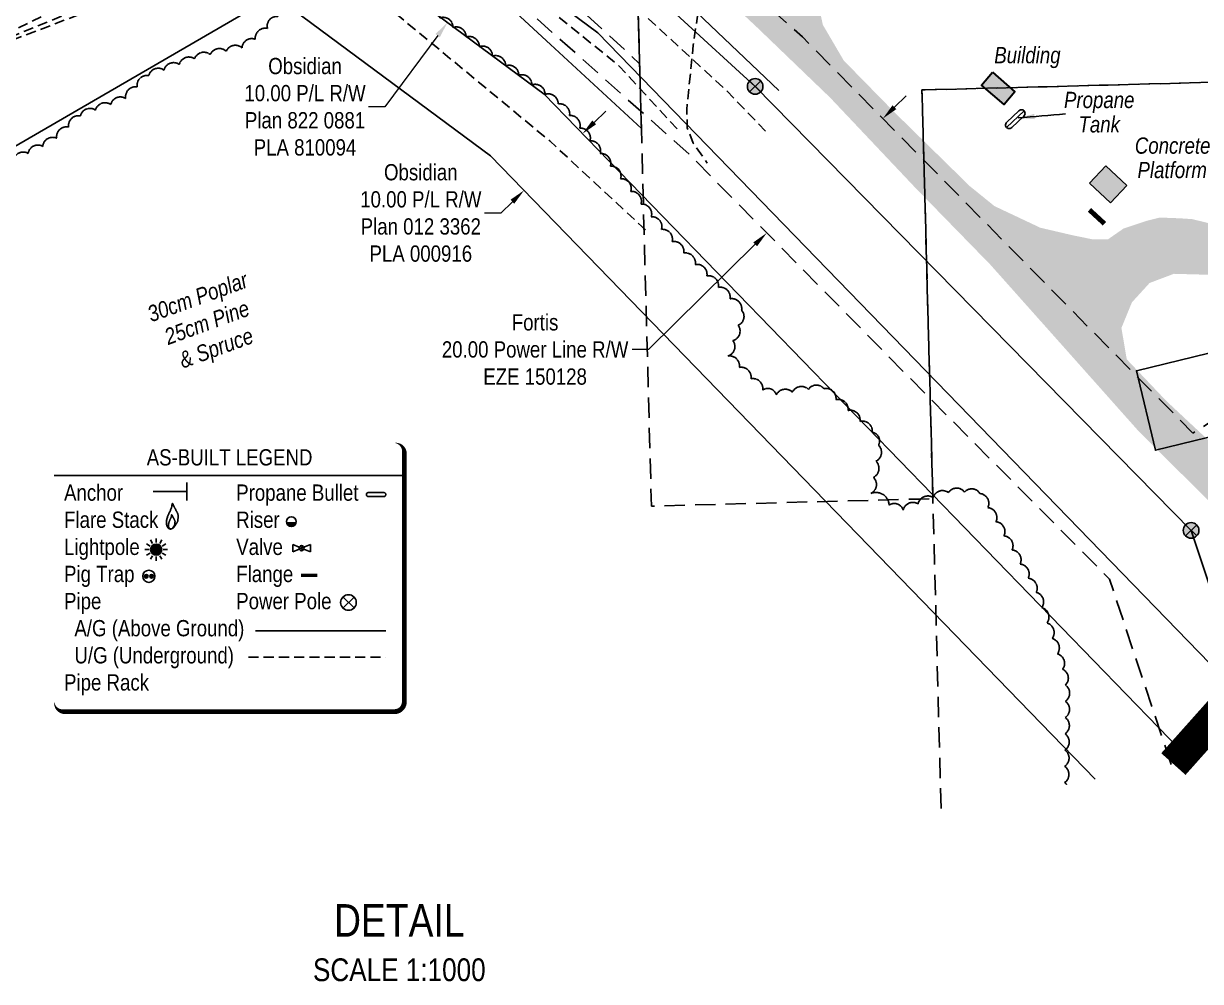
# Model space of a CAD drawing. Extents: x 626623 to 631574, y 5837036 to 5839705.
# Drawn here: x 630196 to 630919, y 5837253 to 5837842 of the extents above; entities that cross this region are included whole.
import ezdxf

# ---------------------------------------------------------------- set-up
doc = ezdxf.new("R2010")
doc.units = 0
doc.header["$LTSCALE"] = 5
doc.header["$PDSIZE"] = 0.5
for name, pattern in [('0', [1, 1, 0]), ('foc-ACCESSROAD', [3.75, 2.5, -1.25]), ('foc-FLOWLINE', [3.75, 2.5, -1.25]), ('POWERLINE5', [7.8, 2.4, -0.6, 0.6, -0.6, 0.6, -0.6, 2.4]), ('UG_PIPE', [1.875, 1.25, -0.625])]:
    doc.linetypes.add(name, pattern=pattern)
doc.layers.get('Defpoints').update_dxf_attribs({"color": 9})
for name, color, linetype in [('AS-CABLE', 224, 'foc-CABLE'), ('AS-PIPE-UG', 44, 'UG_PIPE'), ('AS-POWER', 104, 'foc-POWER'), ('AS-POWER-EXISTING', 72, 'POWERLINE5'), ('AS-ROADS', 254, 'Continuous'), ('AS-SYMBOL', 7, 'Continuous'), ('C-AR', 13, 'foc-ACCESSROAD'), ('C-RW', 13, 'Continuous'), ('C-WS', 13, 'foc-ACCESSROAD'), ('CG-NOTES', 7, 'Continuous'), ('DETAIL-T', 7, 'Continuous'), ('F-EZE', 190, 'foc-FLOWLINE'), ('T-BUSH', 110, '0'), ('T-BUSH-T', 110, 'Continuous')]:
    doc.layers.add(name, color=color, linetype=linetype)
for name, color, linetype, lineweight in [('AS-GENERAL', 48, 'Continuous', 18), ('C-RW-T', 13, 'Continuous', 9), ('F-EZE-T', 190, 'Continuous', 9)]:
    doc.layers.add(name, color=color, linetype=linetype, lineweight=lineweight)
for name, color, linetype, true_color in [('AS-PIPE-AG', 7, 'Continuous', 0x7d00fa), ('AS-STRUCTURE-H', 7, 'Continuous', 0xa8a8a8), ('AS-STRUCTURE-T', 7, 'Continuous', 0x454545)]:
    doc.layers.add(name, color=color, linetype=linetype, true_color=true_color)
doc.layers.add('AS-STRUCTURE', color=7, linetype='Continuous', lineweight=30, true_color=0x595959)
doc.styles.add('80CG', font='ARIALN.TTF', dxfattribs={"height": 10})
doc.styles.add('80L', font='ARIALN.TTF', dxfattribs={"height": 10})
doc.styles.add('80LS', font='ARIALNI.TTF', dxfattribs={"height": 10})
doc.styles.add('foc-LtypeFont', font='ARIALN.TTF', dxfattribs={"height": 7.35})
doc.linetypes.add('foc-CABLE', pattern='A,2,-1,["C",foc-LtypeFont,S=0.2,R=0,X=-0.625,Y=-0.75],-1.24,8', length=12.24)
doc.linetypes.add('foc-POWER', pattern='A,6,-1,["P",foc-LtypeFont,S=0.2,R=0,X=-0.625,Y=-0.75],-1.24,4', length=12.24)
doc.dimstyles.new('Compass 5 000', dxfattribs={"dimscale": 5, "dimtxt": 9, "dimasz": 2, "dimexe": 0.2, "dimexo": 0.0625, "dimgap": 0.5, "dimtad": 0, "dimtih": 1, "dimtoh": 1, "dimzin": 0, "dimdsep": 46, "dimtxsty": '80CG', "dimcen": 0.1, "dimse1": 1, "dimse2": 1, "dimclrd": 256, "dimclrt": 256, "dimaunit": 1, "dimadec": 4, "dimazin": 0, "dimtfac": 0.06, "dimtofl": 0, "dimtmove": 0, "dimatfit": 1, "dimfxl": 0.2, "dimtolj": 1, "dimtzin": 0, "dimlwd": -1, "dimarcsym": 0})

# ---------------------------------------------------------------- blocks, each defined once
blk = doc.blocks.new('POWERPOLE')
h = blk.add_hatch(color=255)
edge = h.paths.add_edge_path()
edge.add_arc((0, 0), 0.96, 0, 360)
at = {"linetype": 'Continuous'}
for p, q in [((0.68, -0.68), (-0.68, 0.68)), ((-0.68, -0.68), (0.68, 0.68))]:
    blk.add_line(p, q, dxfattribs=at)
blk.add_circle((0, 0), 0.96, dxfattribs=at)
blk = doc.blocks.new('*U643')
at = {"color": 48}
for p, q in [((-2.85, -1.85), (-0.85, 0.03)), ((-2.03, -2.73), (-0.03, -0.85))]:
    blk.add_line(p, q, dxfattribs=at)
for centre, start, end in [((-0.44, -0.41), 313.2173, 493.2173), ((-2.44, -2.29), 133.2173, 313.2173)]:
    blk.add_arc(centre, 0.6, start, end, dxfattribs=at)
at = {"layer": 'Defpoints'}
blk.add_line((-2.87, -2.7), (0, 0), dxfattribs=at)
blk = doc.blocks.new('*D679')
at = {"layer": 'C-RW-T', "transparency": 16777216}
for p, q in [((630491.64, 5837890.53), (630497.6, 5837898.57)), ((630449.97, 5837834.31), (630417.54, 5837790.57)), ((630417.54, 5837790.57), (630407.54, 5837790.57))]:
    blk.add_line(p, q, dxfattribs=at)
for points in [[(630490.3, 5837891.53), (630492.98, 5837889.54), (630485.69, 5837882.5)], [(630448.63, 5837835.3), (630451.3, 5837833.32), (630455.92, 5837842.35)]]:
    blk.add_solid(points, dxfattribs=at)
at = {"layer": 'Defpoints', "color": 0, "transparency": 16777216}
for p in [(630470.1, 5837894.05), (630440.34, 5837853.9), (630455.92, 5837842.35)]:
    blk.add_point(p, dxfattribs=at)
at = {"layer": 'C-RW-T', "transparency": 16777216, "insert": (630368.46, 5837790.57), "char_height": 10, "attachment_point": 5, "style": '80CG'}
blk.add_mtext('\\A1;Obsidian\\P10.00 P/L R/W\\PPlan 822 0881\\PPLA 810094', dxfattribs=at)
blk = doc.blocks.new('*D680')
at = {"layer": 'C-RW-T', "transparency": 16777216}
for p, q in [((630546.1, 5837780.97), (630553.28, 5837787.93)), ((630495.86, 5837732.25), (630488.68, 5837725.29)), ((630488.68, 5837725.29), (630478.68, 5837725.29))]:
    blk.add_line(p, q, dxfattribs=at)
for points in [[(630544.94, 5837782.16), (630547.26, 5837779.77), (630538.92, 5837774.01)], [(630494.7, 5837733.44), (630497.02, 5837731.05), (630503.04, 5837739.21)]]:
    blk.add_solid(points, dxfattribs=at)
at = {"layer": 'Defpoints', "color": 0, "transparency": 16777216}
for p in [(630534.62, 5837778.44), (630498.74, 5837743.64), (630503.04, 5837739.21)]:
    blk.add_point(p, dxfattribs=at)
at = {"layer": 'C-RW-T', "transparency": 16777216, "insert": (630439.6, 5837725.29), "char_height": 10, "attachment_point": 5, "style": '80CG'}
blk.add_mtext('\\A1;Obsidian\\P10.00 P/L R/W\\PPlan 012 3362\\PPLA 000916', dxfattribs=at)
blk = doc.blocks.new('*D687')
at = {"layer": 'Defpoints', "color": 0, "transparency": 16777216}
for p in [(630704.83, 5837802.25), (630723.48, 5837783.33), (630633.52, 5837731.98)]:
    blk.add_point(p, dxfattribs=at)
at = {"layer": 'F-EZE-T', "transparency": 16777216}
for p, q in [((630730.6, 5837790.35), (630737.72, 5837797.36)), ((630645.05, 5837706.04), (630579.4, 5837641.36)), ((630579.4, 5837641.36), (630569.4, 5837641.36))]:
    blk.add_line(p, q, dxfattribs=at)
for points in [[(630729.43, 5837791.53), (630731.77, 5837789.16), (630723.48, 5837783.33)], [(630643.88, 5837707.23), (630646.21, 5837704.85), (630652.17, 5837713.06)]]:
    blk.add_solid(points, dxfattribs=at)
at = {"layer": 'F-EZE-T', "transparency": 16777216, "insert": (630509.81, 5837641.36), "char_height": 10, "attachment_point": 5, "style": '80CG'}
blk.add_mtext('\\A1;Fortis\\P20.00 Power Line R/W\\PEZE 150128', dxfattribs=at)
blk = doc.blocks.new('as-built legend')
blk.add_hatch(color=13).paths.add_polyline_path([(38.34, 16.13), (32.53, 16.13, 0.774597)])
h = blk.add_hatch(color=13)
h.dxf.hatch_style = 1
edge = h.paths.add_edge_path()
edge.add_arc((-47.68, -0.3), 3.41, 0, 360)
at = {"layer": 'AS-SYMBOL'}
h = blk.add_hatch(color=13, dxfattribs=at)
h.dxf.hatch_style = 1
h.paths.add_polyline_path([(-52.68, -16.7, 1), (-54.93, -16.7, 1)])
h = blk.add_hatch(color=13, dxfattribs=at)
h.dxf.hatch_style = 1
h.paths.add_polyline_path([(-51.67, -16.7, 1), (-49.42, -16.7, 1)])
at = {"color": 1}
blk.add_line((-110.33, 45.29), (104.8, 45.29), dxfattribs=at)
at = {"color": 13}
for p, q in [((92.28, 34.74), (82.68, 34.74)), ((92.28, 32.34), (82.68, 32.34)), ((32.53, 16.13), (38.34, 16.13)), ((-51.42, 1.85), (-53.65, 3.14)), ((-49.84, 3.43), (-51.13, 5.67)), ((-47.68, 4), (-47.68, 6.59)), ((-45.53, 3.43), (-44.24, 5.67)), ((-43.95, 1.85), (-41.71, 3.14)), ((36.2, 2.77), (36.2, -1.63)), ((40.25, 1.15), (36.2, 2.77)), ((43.14, 1.15), (47.2, 2.77)), ((47.2, 2.77), (47.2, -1.63)), ((-51.99, -0.3), (-54.58, -0.3)), ((-51.42, -2.46), (-53.65, -3.75)), ((-49.84, -4.04), (-51.13, -6.28)), ((-47.68, -4.61), (-47.68, -7.2)), ((-45.53, -4.04), (-44.24, -6.28)), ((-43.95, -2.46), (-41.71, -3.75)), ((-43.37, -0.3), (-40.79, -0.3)), ((36.2, -1.63), (40.25, 0)), ((47.2, -1.63), (43.14, 0))]:
    blk.add_line(p, q, dxfattribs=at)
at = {"color": 1, "flags": 128}
blk.add_lwpolyline([(-104.33, -99.93, 3, 3, 0), (98.8, -99.93, 3, 3, 0.414214), (104.8, -93.93, 3, 3, 0), (104.8, 59.29, 3, 0, 0.414214), (98.8, 65.29, 0, 0, 0), (-104.33, 65.29, 0, 0, 0.414214), (-110.33, 59.29, 0, 0, 0), (-110.33, -93.93, 0, 3, 0.414214)], format="xyseb", close=True, dxfattribs=at)
at = {"color": 13, "flags": 128}
for points in [[(-37.58, 12.69), (-37.79, 12.59), (-38, 12.5), (-38.23, 12.43), (-38.46, 12.38), (-38.69, 12.35), (-38.92, 12.34), (-39.14, 12.35), (-39.36, 12.38), (-39.56, 12.44), (-39.75, 12.51), (-39.94, 12.61), (-40.11, 12.74), (-40.27, 12.88), (-40.42, 13.06), (-40.57, 13.25), (-40.71, 13.48), (-40.85, 13.72), (-40.97, 14), (-41.09, 14.29), (-41.19, 14.62), (-41.28, 14.97), (-41.34, 15.35), (-41.38, 15.76), (-41.39, 16.19), (-41.37, 16.65), (-41.33, 17.13), (-41.26, 17.62), (-41.16, 18.11), (-41.05, 18.61), (-40.93, 19.1), (-40.79, 19.57), (-40.64, 20.02), (-40.49, 20.45), (-40.33, 20.85), (-40.16, 21.23), (-39.99, 21.59), (-39.82, 21.95), (-39.65, 22.3), (-39.47, 22.66), (-39.3, 23.01), (-39.12, 23.38), (-38.95, 23.76), (-38.79, 24.14), (-38.63, 24.53), (-38.48, 24.92), (-38.35, 25.3), (-38.24, 25.69), (-38.15, 26.07), (-38.07, 26.44), (-38.02, 26.79), (-37.98, 27.12), (-37.94, 27.41), (-37.9, 27.65), (-37.87, 27.84), (-37.82, 27.97), (-37.75, 28.02), (-37.67, 27.99), (-37.57, 27.89), (-37.46, 27.73), (-37.34, 27.52), (-37.21, 27.28), (-37.08, 27.01), (-36.95, 26.74), (-36.82, 26.46), (-36.7, 26.2), (-36.58, 25.94), (-36.46, 25.69), (-36.34, 25.45), (-36.22, 25.21), (-36.1, 24.96), (-35.98, 24.71), (-35.84, 24.45), (-35.7, 24.18), (-35.55, 23.9), (-35.4, 23.62), (-35.24, 23.33), (-35.09, 23.05), (-34.94, 22.77), (-34.8, 22.5), (-34.67, 22.24), (-34.55, 21.99), (-34.45, 21.75), (-34.36, 21.53), (-34.28, 21.31), (-34.22, 21.11), (-34.17, 20.9), (-34.13, 20.7), (-34.11, 20.51), (-34.11, 20.31), (-34.12, 20.11), (-34.13, 19.91), (-34.16, 19.71), (-34.19, 19.5), (-34.22, 19.29), (-34.25, 19.08), (-34.27, 18.86), (-34.29, 18.63), (-34.31, 18.4), (-34.33, 18.16), (-34.35, 17.92), (-34.38, 17.68), (-34.42, 17.44), (-34.47, 17.2), (-34.54, 16.96), (-34.62, 16.73), (-34.73, 16.5), (-34.84, 16.27), (-34.97, 16.05), (-35.1, 15.84), (-35.24, 15.63), (-35.37, 15.43), (-35.5, 15.24), (-35.63, 15.05), (-35.75, 14.88), (-35.86, 14.71), (-35.97, 14.54), (-36.08, 14.37), (-36.19, 14.21), (-36.3, 14.05), (-36.41, 13.89), (-36.53, 13.72), (-36.65, 13.56), (-36.78, 13.4), (-36.92, 13.24), (-37.07, 13.08), (-37.22, 12.94), (-37.4, 12.81)], [(-38.04, 12.55), (-38.16, 12.49), (-38.28, 12.44), (-38.4, 12.4), (-38.53, 12.37), (-38.66, 12.36), (-38.79, 12.35), (-38.92, 12.36), (-39.04, 12.37), (-39.15, 12.4), (-39.26, 12.45), (-39.36, 12.5), (-39.45, 12.57), (-39.54, 12.65), (-39.63, 12.75), (-39.71, 12.86), (-39.79, 12.99), (-39.87, 13.12), (-39.94, 13.28), (-40, 13.44), (-40.06, 13.63), (-40.11, 13.82), (-40.14, 14.04), (-40.17, 14.26), (-40.17, 14.5), (-40.16, 14.76), (-40.14, 15.03), (-40.1, 15.3), (-40.05, 15.58), (-39.98, 15.86), (-39.91, 16.14), (-39.84, 16.4), (-39.75, 16.65), (-39.67, 16.89), (-39.58, 17.11), (-39.49, 17.33), (-39.39, 17.53), (-39.29, 17.73), (-39.2, 17.93), (-39.1, 18.13), (-39, 18.33), (-38.9, 18.53), (-38.81, 18.74), (-38.71, 18.96), (-38.63, 19.18), (-38.55, 19.39), (-38.47, 19.61), (-38.41, 19.83), (-38.36, 20.04), (-38.32, 20.24), (-38.29, 20.44), (-38.26, 20.63), (-38.24, 20.79), (-38.22, 20.92), (-38.2, 21.03), (-38.17, 21.1), (-38.14, 21.13), (-38.09, 21.11), (-38.04, 21.06), (-37.97, 20.97), (-37.91, 20.85), (-37.83, 20.72), (-37.76, 20.57), (-37.69, 20.41), (-37.61, 20.26), (-37.54, 20.11), (-37.48, 19.97), (-37.41, 19.83), (-37.35, 19.69), (-37.28, 19.55), (-37.21, 19.42), (-37.14, 19.28), (-37.07, 19.13), (-36.99, 18.98), (-36.9, 18.82), (-36.82, 18.66), (-36.73, 18.51), (-36.64, 18.35), (-36.56, 18.19), (-36.48, 18.04), (-36.41, 17.89), (-36.34, 17.75), (-36.29, 17.62), (-36.23, 17.5), (-36.19, 17.38), (-36.16, 17.26), (-36.13, 17.15), (-36.11, 17.03), (-36.1, 16.92), (-36.1, 16.81), (-36.1, 16.7), (-36.11, 16.59), (-36.12, 16.48), (-36.14, 16.36), (-36.16, 16.24), (-36.17, 16.12), (-36.19, 16), (-36.2, 15.87), (-36.21, 15.74), (-36.22, 15.61), (-36.23, 15.48), (-36.25, 15.34), (-36.27, 15.21), (-36.3, 15.07), (-36.33, 14.94), (-36.38, 14.81), (-36.44, 14.68), (-36.51, 14.55), (-36.58, 14.43), (-36.65, 14.31), (-36.73, 14.19), (-36.8, 14.08), (-36.88, 13.97), (-36.95, 13.87), (-37.01, 13.77), (-37.08, 13.67), (-37.14, 13.58), (-37.2, 13.49), (-37.26, 13.4), (-37.32, 13.31), (-37.39, 13.22), (-37.45, 13.12), (-37.52, 13.03), (-37.59, 12.94), (-37.67, 12.85), (-37.75, 12.77), (-37.84, 12.69), (-37.94, 12.61)]]:
    blk.add_lwpolyline(points, close=True, dxfattribs=at)
at = {"color": 13, "const_width": 2, "flags": 128}
blk.add_lwpolyline([(41.29, -16.19), (46.29, -16.19), (51.29, -16.19)], dxfattribs=at)
at = {"color": 13}
for centre, radius in [((35.43, 16.88), 3), ((-47.68, -0.3), 3.41), ((41.7, 0.57), 1.56), ((41.7, 0.57), 0.55)]:
    blk.add_circle(centre, radius, dxfattribs=at)
for centre, start, end in [((82.68, 33.54), 90, 270), ((92.28, 33.54), 270, 90)]:
    blk.add_arc(centre, 1.2, start, end, dxfattribs=at)
at = {"layer": 'AS-PIPE-AG', "flags": 128}
blk.add_lwpolyline([(13.42, -50.16), (93.42, -50.16)], dxfattribs=at)
at = {"layer": 'AS-PIPE-UG', "flags": 128}
blk.add_lwpolyline([(8.96, -66.48), (93.34, -66.48)], dxfattribs=at)
at = {"layer": 'AS-POWER-EXISTING', "linetype": 'Continuous'}
for p, q in [((73.96, -36.16), (67.1, -29.45)), ((67.1, -36.24), (73.96, -29.53))]:
    blk.add_line(p, q, dxfattribs=at)
blk.add_circle((70.49, -32.85), 4.8, dxfattribs=at)
at = {"layer": 'AS-SYMBOL', "color": 72}
blk.add_line((-28.86, 29.87), (-28.86, 40.87), dxfattribs=at)
at = {"layer": 'AS-SYMBOL', "color": 72, "flags": 128}
blk.add_lwpolyline([(-49.49, 35.37), (-28.86, 35.37)], dxfattribs=at)
at = {"layer": 'AS-SYMBOL', "color": 13}
for centre, radius in [((-52.17, -16.72), 3.75), ((-53.8, -16.7), 1.12), ((-50.54, -16.7), 1.12)]:
    blk.add_circle(centre, radius, dxfattribs=at)
at = {"insert": (-60.3, 61.42), "char_height": 10, "attachment_point": 1, "style": '80L'}
blk.add_mtext_dynamic_manual_height_columns('\\pi6.80782;AS-BUILT LEGEND', width=114.8298, gutter_width=45, heights=[0], dxfattribs=at)
at = {"layer": 'CG-NOTES', "char_height": 10, "attachment_point": 1, "style": '80L'}
for s, insert, width in [('Anchor\\PFlare Stack\\PLightpole\\PPig Trap\\PPipe\\P  A/G (Above Ground)\\P  U/G (Underground)\\PPipe Rack', (-104.29, 39.73), 110.2091), ('Propane Bullet\\PRiser\\PValve\\PFlange\\PPower Pole', (1.51, 39.73), 85.1819)]:
    blk.add_mtext(s, dxfattribs=dict(at, insert=insert, width=width))

msp = doc.modelspace()

# ---------------------------------------------------------------- hatches: boundary and pattern name
at = {"layer": 'AS-GENERAL'}
h = msp.add_hatch(color=256, dxfattribs=at)
h.dxf.hatch_style = 1
h.paths.add_polyline_path([(630850.502, 5837743.59), (630860.541, 5837754.215), (630873.333, 5837742.183), (630863.294, 5837731.558)])
at = {"layer": 'AS-ROADS'}
h = msp.add_hatch(color=256, dxfattribs=at)
h.dxf.hatch_style = 1
h.paths.add_polyline_path([(631108.128, 5837632.914), (631098.103, 5837608.411), (631076.353, 5837584.32), (631054.613, 5837561.855), (631034.836, 5837547.986), (631011.521, 5837543.061), (630986.615, 5837546.541), (630955.985, 5837559.647), (630924.958, 5837584.221), (630897.717, 5837609.681), (630873.331, 5837635.35), (630870.059, 5837654.65), (630876.497, 5837670.365), (630887.367, 5837682.282), (630902.259, 5837687.909), (630953.253, 5837686.539), (631009.209, 5837682.198), (631050.752, 5837679.233), (631076.109, 5837675.728), (631098.23, 5837666.023), (631106.862, 5837649.309)], flags=16)
h.paths.add_polyline_path([(630652.344, 5837919.951), (630646.356, 5837915.431), (630638.67, 5837911.43), (630630.317, 5837907.636), (630621.374, 5837905.713), (630613.832, 5837906.79), (630602.892, 5837912.443), (630492.785, 5838014.168), (630479.547, 5838030.321), (630475.397, 5838040.58), (630474.309, 5838051.678), (630474.834, 5838058.329), (630479.816, 5838073.896), (630498.632, 5838098.293), (630542.632, 5838147.954), (630578.682, 5838189.107), (630594.313, 5838203.621), (630610.055, 5838213.702), (630634.887, 5838221.347), (630647.34, 5838221.114), (630659.323, 5838215.792), (630669.143, 5838206.723), (630675.263, 5838195.526), (630676.811, 5838182.436), (630672.887, 5838135.778), (630670.459, 5838095.356), (630666.066, 5838029.464), (630661.259, 5837959.55), (630658.771, 5837938.413), (630656.732, 5837928.301)], flags=16)
h.paths.add_polyline_path([(631185.451, 5838822.08), (631143.309, 5838822.08), (631156.204, 5838353.681), (631158.235, 5838264.981), (631161.137, 5838154.85), (631162.468, 5838066.232), (631163.132, 5837975.604), (631165.295, 5837903.586), (631164.135, 5837830.259), (631164.298, 5837773.055), (631159.96, 5837740.079), (631150.985, 5837712.34), (631136.192, 5837698.055), (631114.087, 5837692.075), (631099.668, 5837704.68), (631089.475, 5837725.019), (631078.505, 5837763.554), (631074.468, 5837795.171), (631072.514, 5837817.948), (631070.849, 5837849.901), (631078.66, 5837872.657), (631091.624, 5837906.107), (631102.095, 5837933.846), (631111.901, 5837955.605), (631114.939, 5837973.028), (631109.238, 5837979.314), (631100.596, 5837979.262), (631085.97, 5837973.116), (631078.866, 5837976.717), (631072.507, 5837984.079), (631063.532, 5837984.245), (631052.788, 5837980.029), (631039.456, 5837983.268), (631010.846, 5837995.156), (630990.953, 5838000.28), (630981.928, 5837997.411), (630977.537, 5837989.372), (630991.488, 5837979.902), (631019.795, 5837967.207), (631053.314, 5837945.831), (631058.882, 5837935.339), (631060.242, 5837923.687), (631060.633, 5837910.456), (631059.265, 5837899.479), (631055.958, 5837888.313), (631046.329, 5837848.515), (631045.961, 5837797.545), (631049.888, 5837771.124), (631064.011, 5837716.128), (631053.278, 5837699.124), (631008.255, 5837704.095), (630957.139, 5837708.915), (630932.606, 5837716.914), (630913.51, 5837721.521), (630906.266, 5837722.014), (630893.59, 5837722.508), (630885.194, 5837720.369), (630871.366, 5837715.762), (630861.653, 5837709.017), (630852.763, 5837709.017), (630840.299, 5837711.553), (630820.217, 5837716.245), (630792.049, 5837729.538), (630776.899, 5837741.805), (630730.923, 5837786.885), (630699.452, 5837819.034), (630686.576, 5837841.023), (630681.355, 5837866.154), (630684.126, 5837892.54), (630686.874, 5837920.59), (630691.963, 5837983.693), (630702.702, 5838053.8), (630708.887, 5838106.794), (630710.897, 5838136.951), (630710.361, 5838173.639), (630705.535, 5838202.666), (630696.207, 5838225.253), (630675.076, 5838244.507), (630659.84, 5838250.264), (630643.277, 5838254.496), (630620.487, 5838252.222), (630594.899, 5838246.848), (630570.778, 5838233.329), (630547.635, 5838212.48), (630519.417, 5838181.002), (630485.167, 5838138.453), (630457.108, 5838110.409), (630437.55, 5838095.913), (630412.451, 5838095.261), (630390.049, 5838111.701), (630289.625, 5838200.031), (630224.518, 5838247.627), (630167.909, 5838275.952), (630105.059, 5838297.166), (630046.371, 5838306.318), (630002.668, 5838310.893), (629638.944, 5838309.5), (629637.979, 5838284.352), (629645.83, 5838288.032), (629696.902, 5838290.598), (629961.976, 5838289.955), (629990.481, 5838287.932), (630032.056, 5838284.205), (630071.248, 5838279.096), (630108.018, 5838270.9), (630132.407, 5838263.13), (630165.875, 5838250.025), (630196.462, 5838236.377), (630222.688, 5838222.101), (630257.645, 5838199.724), (630322.616, 5838146.548), (630401.368, 5838073.646), (630457.02, 5838021.521), (630495.573, 5837980.838), (630554.526, 5837926.149), (630603.872, 5837879.099), (630646.602, 5837838.999), (630691.113, 5837796.182), (630743.437, 5837740.796), (630789.483, 5837693.569), (630827.027, 5837651.421), (630880.368, 5837591.447), (630921.308, 5837550.677), (630944.757, 5837526.682), (630955.454, 5837499.361), (630953.247, 5837470.851), (630943.154, 5837449.536), (630948.806, 5837422.646), (630970.357, 5837442.356), (630988.022, 5837452.538), (631014.511, 5837462.874), (631037.799, 5837468.89), (631065.245, 5837475.956), (631113.317, 5837485.767), (631152.248, 5837493.041), (631170.59, 5837493.227), (631193.441, 5837490.013), (631217.32, 5837476.287), (631240.002, 5837459.033), (631246.301, 5837452.561), (631315.27, 5837465.781), (631282.82, 5837513.006), (631242.647, 5837614.783), (631218.297, 5837701.446), (631205.897, 5837796.77), (631205.64, 5837922.285), (631204.259, 5838109.203), (631200.758, 5838199.027), (631198.923, 5838266.487), (631200.267, 5838315.281), (631205.274, 5838343.301), (631212.069, 5838357.441), (631226.636, 5838372.821), (631244.715, 5838384.514), (631264.742, 5838392.353), (631281.168, 5838396.663), (631305.964, 5838393.854), (631335.003, 5838388.684), (631372.052, 5838378.01), (631505.617, 5838329.96), (631506.904, 5838357.697), (631460.741, 5838373.023), (631386.129, 5838398.266), (631352.796, 5838409.093), (631311.63, 5838418.087), (631269.872, 5838422.947), (631228.639, 5838432.578), (631212.265, 5838445.118), (631198.765, 5838470.601), (631194.488, 5838514.114)])
at = {"layer": 'AS-STRUCTURE-H'}
h = msp.add_hatch(color=256, dxfattribs=at)
h.dxf.hatch_style = 1
h.paths.add_polyline_path([(630790.793, 5837811.775), (630804.563, 5837799.838), (630797.96, 5837792.045), (630783.983, 5837803.92)])

# ---------------------------------------------------------------- linework, layer by layer
at = {"layer": 'AS-CABLE', "flags": 128}
msp.add_lwpolyline([(630252.105, 5838175.024), (630303.115, 5838134.654), (630369.625, 5838073.579), (630490.735, 5837959.524), (630584.075, 5837872.819), (630659.66, 5837800.679)], dxfattribs=at)
at = {"layer": 'AS-GENERAL'}
msp.add_lwpolyline([(630850.502, 5837743.59), (630860.541, 5837754.215), (630873.333, 5837742.183), (630863.294, 5837731.558)], close=True, dxfattribs=at)
at = {"layer": 'AS-GENERAL', "const_width": 3, "flags": 128}
msp.add_lwpolyline([(630850.412, 5837727.218), (630859.64, 5837718.699)], dxfattribs=at)
at = {"layer": 'AS-PIPE-UG', "flags": 128}
for points in [[(629686.095, 5837475.824), (629720.495, 5837521.494), (629841.12, 5837628.649), (629929.715, 5837684.349), (630065.16, 5837765.279), (630165.925, 5837826.409), (630283.535, 5837883.009), (630379.485, 5837934.034), (630423.24, 5837964.834), (630469.5, 5837997.409), (630506.535, 5838018.179), (630557.77, 5838043.524), (630598.005, 5838060.539), (630644.29, 5838071.839), (630673.94, 5838083.484), (630701.73, 5838082.894), (630734.94, 5838083.479), (630757.185, 5838081.929), (630794.925, 5838087.344), (630810.225, 5838092.584), (630818.505, 5838105.859), (630822.22, 5838120.264), (630821.21, 5838132.569), (630823.065, 5838145.704), (630826.155, 5838154.724), (630827.81, 5838186.974), (630824.15, 5838228.444), (630816.81, 5838243.104), (630813.31, 5838247.194), (630811.385, 5838246.869), (630780.395, 5838243.534), (630732.855, 5838244.329), (630689.165, 5838247.499), (630665.995, 5838249.149), (630651.23, 5838214.999), (630648.46, 5838194.444)], [(629689.465, 5837473.944), (629726.2, 5837519.689), (629843.8, 5837622.789), (629934.2, 5837674.029), (630074.135, 5837755.854), (630168.335, 5837823.764), (630290.315, 5837870.554), (630383.38, 5837913.384), (630442.84, 5837949.169), (630486.76, 5837980.684), (630520.97, 5838003.979), (630564.56, 5838030.004), (630604.625, 5838050.864), (630642.145, 5838064.344), (630672.615, 5838075.589), (630701.81, 5838079.924), (630734.635, 5838081.344), (630757.155, 5838079.419), (630794.91, 5838083.809), (630810.94, 5838089.894), (630813.31, 5838091.604), (630815.28, 5838094.059), (630820.43, 5838104.494), (630824.665, 5838119.779), (630822.57, 5838136.244), (630818.86, 5838143.099), (630810.335, 5838150.374), (630792.77, 5838154.574), (630778.14, 5838153.039), (630749.12, 5838150.719), (630717.04, 5838147.164), (630661.375, 5838146.189)], [(629688.32, 5837474.859), (629724.315, 5837520.659), (629843.39, 5837625.299), (629933.095, 5837678.479), (630068.325, 5837759.214), (630167.6, 5837825.284), (630288.67, 5837874.864), (630381.295, 5837921.679), (630431.46, 5837956.019), (630481.73, 5837985.734), (630514.075, 5838010.159), (630561.92, 5838037.099), (630603.155, 5838054.634), (630642.265, 5838065.809), (630672.6, 5838077.159), (630701.84, 5838081.494), (630734.75, 5838082.324), (630757.29, 5838080.589), (630794.95, 5838085.334), (630810.875, 5838091.579), (630819.49, 5838105.524), (630823.5, 5838120.384), (630820.595, 5838135.764), (630817.07, 5838141.919), (630808.95, 5838149.544), (630792.155, 5838153.394), (630777.47, 5838151.924), (630748.145, 5838148.989), (630716.055, 5838145.354), (630661.135, 5838144.479), (630624.48, 5838143.229)], [(630651.47, 5837775.634), (630625.505, 5837802.379), (630585.325, 5837839.304), (630527.78, 5837893.474), (630473.73, 5837938.319), (630405.8, 5837990.569), (630332.51, 5838047.209), (630273.955, 5838091.904), (630224.045, 5838128.924)], [(630577.73, 5837714.854), (630518.77, 5837769.649), (630457.525, 5837820.334), (630387.335, 5837878.464), (630282.11, 5837959.504), (630189.985, 5838036.509), (630135.64, 5838081.444)], [(630597.06, 5837776.934), (630561.57, 5837815.619), (630511.755, 5837855.974), (630459.98, 5837893.494), (630359.04, 5837967.539), (630280.195, 5838024.179), (630197.92, 5838083.479)], [(630624.695, 5838044.224), (630621.625, 5837985.009), (630617.815, 5837940.514), (630615.43, 5837904.494), (630611.325, 5837858.569), (630606.99, 5837828.439), (630602.995, 5837788.874), (630603.31, 5837777.639), (630607.025, 5837768.239), (630615.625, 5837755.929)]]:
    msp.add_lwpolyline(points, dxfattribs=at)
at = {"layer": 'AS-POWER', "flags": 128}
msp.add_lwpolyline([(629966.815, 5838252.194), (630253.905, 5838149.569), (630552.795, 5837887.714), (630645.02, 5837803.114), (630912.885, 5837530.184), (630957.317, 5837397.166)], dxfattribs=at)
at = {"layer": 'AS-ROADS', "const_width": 20, "flags": 128}
msp.add_lwpolyline([(630974.51, 5837467.929), (630901.986, 5837386.559)], dxfattribs=at)
at = {"layer": 'AS-STRUCTURE'}
msp.add_lwpolyline([(630790.793, 5837811.775), (630804.563, 5837799.838), (630797.96, 5837792.045), (630783.983, 5837803.92)], close=True, dxfattribs=at)
at = {"layer": 'C-AR', "flags": 128}
msp.add_lwpolyline([(629640.422, 5838348.027), (629683.732, 5838347.934), (630001.142, 5838347.26), (630008.666, 5838347.244), (630034.516, 5838347.189), (630084.929, 5838347.082), (630107.296, 5838347.032), (630152.872, 5838346.935), (630378.105, 5838138.341), (630414.777, 5838104.376), (630473.441, 5838050.045), (630550.162, 5837978.994), (630570.243, 5837960.399), (630571.177, 5837925.171), (630571.372, 5837917.784), (630572.896, 5837860.424), (630573.238, 5837847.465), (630574.047, 5837817.052), (630457.093, 5837924.976), (630380.203, 5837995.93), (630345.142, 5838028.286), (630308.37, 5838062.22), (630117.164, 5838238.667), (630098.218, 5838238.821), (630022.178, 5838239.437), (630004.001, 5838239.582), (629972.027, 5838239.842), (629636.375, 5838242.549)], dxfattribs=at)
at = {"layer": 'C-RW'}
for points in [[(631249.664, 5838822.08), (631274.261, 5837876.283), (631275.298, 5837832.277), (631276.039, 5837801.007), (631279.039, 5837673.992), (631086.166, 5837627.018), (630890.947, 5837579.469), (630879.304, 5837628.373), (630932.235, 5837641.282), (631227.823, 5837713.385), (631225.867, 5837795.298), (631224.071, 5837870.574), (631199.431, 5838822.08)], [(629769.406, 5838701.864), (629841.311, 5838634.225), (629895.939, 5838582.845), (629968.795, 5838514.315), (629997.422, 5838487.385), (630035.807, 5838451.31), (630074.418, 5838414.958), (630079.135, 5838410.517), (630109.625, 5838161.26), (630548.458, 5837835.968), (630971.387, 5837399.863)], [(630912.675, 5837388.608), (630515.417, 5837798.244), (630034.93, 5838154.412), (630003.374, 5838412.383), (629999.309, 5838416.277), (629962.66, 5838451.389), (629896.329, 5838513.83), (629862.409, 5838545.739), (629807.786, 5838597.12), (629731.02, 5838669.336)], [(630853.963, 5837377.354), (630482.375, 5837760.519), (629987.923, 5838127.039), (629969.878, 5838275.998), (630019.317, 5838282.045), (630034.93, 5838154.412), (630515.417, 5837798.244), (630912.675, 5837388.608)], [(629622.65, 5837437.077), (629672.921, 5837581.651), (630299.358, 5837945.371), (630621.64, 5838132.493), (630968.542, 5838207.759), (630989.738, 5838110.067), (630658.22, 5838038.139), (630396.624, 5837886.252), (629755.168, 5837513.812), (629714.918, 5837398.058)], [(630573.238, 5837847.465), (630574.548, 5837798.159), (630574.823, 5837787.819), (630575.106, 5837777.149), (630519.228, 5837828.85), (630442.612, 5837899.739)]]:
    msp.add_lwpolyline(points, dxfattribs=at)
at = {"layer": 'C-WS', "flags": 128}
msp.add_lwpolyline([(630759.255, 5837359.2), (630756.406, 5837466.766), (630754.443, 5837540.616), (630754.201, 5837549.703), (630752.568, 5837611.168), (630752.481, 5837614.483), (630748.673, 5837757.754), (630747.527, 5837800.907), (631016.561, 5837808.06), (631019.747, 5837808.14), (631086.235, 5837809.914), (631058.416, 5838822.08)], dxfattribs=at)
msp.add_lwpolyline([(630212.815, 5838378.745), (630657.137, 5838332.413), (630862.822, 5838337.879), (630910.167, 5838339.136), (630962.736, 5838340.534), (631008.225, 5838341.743), (631071.572, 5838343.426), (631086.235, 5837809.914), (631019.747, 5837808.144), (631016.561, 5837808.06), (630747.527, 5837800.907), (630748.675, 5837757.754), (630752.483, 5837614.483), (630752.57, 5837611.168), (630754.203, 5837549.703), (630745.859, 5837549.479), (630678.017, 5837547.681), (630581.27, 5837545.111), (630578.472, 5837650.431), (630576.509, 5837724.295), (630575.106, 5837777.149), (630574.823, 5837787.819), (630574.55, 5837798.159), (630573.238, 5837847.465), (630572.893, 5837860.424), (630571.372, 5837917.784), (630533.247, 5837953.071), (630357.352, 5838115.743), (630107.296, 5838347.032), (630081.919, 5838371.212), (630073.806, 5838378.767), (630081.008, 5838378.767), (630118.716, 5838378.759), (630212.815, 5838378.745)], close=True, dxfattribs=at)
at = {"layer": 'F-EZE', "flags": 128}
for points in [[(629638.206, 5838290.272), (629980.033, 5838289.185), (630002.886, 5838281.537), (630017.453, 5838276.661), (630096.837, 5838250.083), (630131.267, 5838238.554), (630161.161, 5838228.547), (630272.671, 5838191.213), (630357.352, 5838115.743), (630537.229, 5837955.424), (630571.174, 5837925.171), (630615.634, 5837885.548), (630674.051, 5837833.485), (630748.675, 5837757.754), (630881.849, 5837622.6), (630913.936, 5837590.037), (631009.302, 5837650.265), (631035.78, 5837608.337), (631062.757, 5837565.618), (630966.391, 5837504.762), (630999.842, 5837405.317)], [(630900.615, 5837386.297), (630898.848, 5837391.548), (630862.739, 5837500.248), (630752.57, 5837611.168), (630605.021, 5837760.907), (630574.823, 5837787.819), (630524.966, 5837832.254), (630445.886, 5837902.18), (630264.687, 5838064.228), (630220.883, 5838103.268), (630136.061, 5838131.495), (630031.484, 5838166.294), (630005.717, 5838174.871), (629978.991, 5838183.763), (629963.023, 5838189.079), (629634.401, 5838191.099)]]:
    msp.add_lwpolyline(points, dxfattribs=at)
at = {"layer": 'T-BUSH', "flags": 128}
msp.add_lwpolyline([(630836.392, 5837373.986, 0.0706408), (630835.15, 5837375.169, 0.5205671), (630835.241, 5837385.165, 0.5205671), (630835.333, 5837395.161, 0.5205671), (630835.425, 5837405.157, 0.5205671), (630835.517, 5837415.153, 0.5205671), (630835.608, 5837425.149, 0.5205671), (630835.7, 5837435.146, 0.5205671), (630833.941, 5837444.846, 0.5205671), (630830.738, 5837454.315, 0.5205671), (630827.535, 5837463.785, 0.5205671), (630824.332, 5837473.254, 0.5205671), (630821.129, 5837482.724, 0.5205671), (630817.73, 5837492.105, 0.5205671), (630812.774, 5837500.786, 0.5205671), (630807.818, 5837509.468, 0.5205671), (630802.862, 5837518.15, 0.5205671), (630797.906, 5837526.831, 0.5205671), (630792.95, 5837535.513, 0.5205671), (630787.995, 5837544.194, 0.5205671), (630783.039, 5837552.876, 0.5205671), (630773.714, 5837553.744, 0.5205671), (630763.723, 5837553.42, 0.5205671), (630754.321, 5837550.455, 0.5205671), (630745.138, 5837546.504, 0.5205671), (630735.955, 5837542.553, 0.5205671), (630727.352, 5837545.774, 0.5205671), (630716.124, 5837552.929, 0.5205671), (630717.682, 5837562.803, 0.5205671), (630719.24, 5837572.677, 0.5205671), (630720.798, 5837582.552, 0.5205671), (630716.956, 5837590.514, 0.5205671), (630709.532, 5837597.208, 0.5205671), (630702.108, 5837603.903, 0.5205671), (630694.684, 5837610.597, 0.5205671), (630687.26, 5837617.291, 0.5205671), (630677.764, 5837616.85, 0.5205671), (630667.909, 5837615.173, 0.5205671), (630658.054, 5837613.497, 0.5205671), (630649.64, 5837616.474, 0.5205671), (630642.457, 5837623.426, 0.5205671), (630635.273, 5837630.378, 0.5205671), (630628.198, 5837637.356, 0.5205671), (630631.377, 5837646.834, 0.5205671), (630634.557, 5837656.311, 0.5205671), (630636.689, 5837665.539, 0.5205671), (630629.577, 5837672.565, 0.5205671), (630622.466, 5837679.59, 0.5205671), (630615.354, 5837686.616, 0.5205671), (630608.243, 5837693.641, 0.5205671), (630601.132, 5837700.667, 0.5205671), (630594.02, 5837707.692, 0.5205671), (630587.481, 5837715.235, 0.5205671), (630581.202, 5837723.014, 0.5205671), (630574.924, 5837730.793, 0.5205671), (630568.646, 5837738.572, 0.5205671), (630562.368, 5837746.352, 0.5205671), (630556.09, 5837754.131, 0.5205671), (630549.812, 5837761.91, 0.5205671), (630543.534, 5837769.689, 0.5205671), (630537.256, 5837777.468, 0.5205671), (630530.978, 5837785.247, 0.5205671), (630524.014, 5837792.306, 0.5205671), (630515.932, 5837798.188, 0.5205671), (630507.849, 5837804.071, 0.5205671), (630499.767, 5837809.953, 0.5205671), (630491.685, 5837815.836, 0.5205671), (630483.602, 5837821.719, 0.5205671), (630475.52, 5837827.601, 0.5205671), (630467.437, 5837833.484, 0.5205671), (630459.355, 5837839.367, 0.5205671), (630451.273, 5837845.249, 0.5205671), (630443.19, 5837851.132, 0.5205671), (630435.108, 5837857.014, 0.5205671), (630427.026, 5837862.897, 0.5205671), (630418.943, 5837868.78, 0.5205671), (630410.861, 5837874.662, 0.5205671), (630402.779, 5837880.545, 0.5205671), (630394.628, 5837884.819, 0.5205671), (630386.078, 5837879.64, 0.5205671), (630377.527, 5837874.461, 0.5205671), (630368.977, 5837869.283, 0.5205671), (630360.427, 5837864.104, 0.5205671), (630356.031, 5837855.21, 0.5205671), (630351.84, 5837846.135, 0.5205671), (630345.382, 5837838.739, 0.5205671), (630337.92, 5837832.087, 0.5205671), (630329.798, 5837826.749, 0.5205671), (630320.008, 5837824.727, 0.5205671), (630310.218, 5837822.706, 0.5205671), (630300.592, 5837820.109, 0.5205671), (630291.213, 5837816.652, 0.5205671), (630281.833, 5837813.195, 0.5205671), (630272.453, 5837809.738, 0.5205671), (630265.329, 5837802.775, 0.5205671), (630258.293, 5837795.673, 0.5205671), (630249.117, 5837791.946, 0.5205671), (630239.695, 5837788.605, 0.5205671), (630230.453, 5837784.971, 0.5205671), (630223.178, 5837778.115, 0.5205671), (630215.903, 5837771.259, 0.5205671), (630207.351, 5837766.266, 0.5205671), (630198.332, 5837761.955, 0.5205671), (630189.312, 5837757.644, 0.5205671), (630180.293, 5837753.333, 0.5205671), (630171.635, 5837748.346, 0.5205671), (630163.034, 5837743.252, 0.5205671), (630154.433, 5837738.158, 0.5205671), (630145.831, 5837733.064, 0.5205671), (630137.125, 5837728.16, 0.5205671), (630128.229, 5837723.601, 0.5205671), (630119.333, 5837719.041, 0.5205671), (630110.437, 5837714.481, 0.5205671), (630101.541, 5837709.921, 0.5205671), (630092.646, 5837705.361, 0.5205671), (630083.75, 5837700.801, 0.5205671), (630074.854, 5837696.241, 0.5205671), (630065.958, 5837691.681, 0.5205671), (630057.734, 5837686.107, 0.5205671), (630050.065, 5837679.695, 0.5205671), (630042.979, 5837672.656, 0.5205671), (630035.753, 5837666.012, 0.5205671), (630025.873, 5837664.49, 0.5205671), (630015.995, 5837662.962, 0.5205671), (630007.761, 5837657.295, 0.5205671), (629999.526, 5837651.627, 0.5205671), (629991.291, 5837645.96, 0.5205671), (629988.682, 5837636.536, 0.5205671), (629986.603, 5837626.758, 0.5205671), (629984.788, 5837616.929, 0.5205671), (629983.087, 5837607.078, 0.5205671), (629981.387, 5837597.228, 0.5205671), (629979.687, 5837587.377, 0.5205671), (629977.987, 5837577.526, 0.5205671), (629976.792, 5837567.634, 0.5205671), (629976.885, 5837557.638, 0.5205671), (629976.979, 5837547.642, 0.5205671), (629977.072, 5837537.646, 0.5205671), (629978.877, 5837527.957, 0.5205671), (629982.269, 5837518.554, 0.5205671), (629985.66, 5837509.15, 0.5205671), (629989.044, 5837499.744, 0.5205671), (629992.409, 5837490.331, 0.5205671), (629993.55, 5837480.43, 0.5205671), (629994.435, 5837470.473, 0.5205671), (629995.32, 5837460.515, 0.5205671), (629993.615, 5837450.736, 0.5205671), (629991.378, 5837440.993, 0.5205671), (629989.14, 5837431.25, 0.5205671), (629986.903, 5837421.507, 0.5205671), (629986.447, 5837411.565, 0.5205671), (629986.472, 5837401.568, 0.5205671), (629986.498, 5837391.572, 0.5205671), (629986.523, 5837381.575, 0.5205671), (629986.548, 5837371.579, 0.5205671), (629986.573, 5837361.582, 0.5205671), (629986.598, 5837351.586, 0.0543448), (629985.606, 5837350.712, 0.0543448)], format="xyb", dxfattribs=at)

# ---------------------------------------------------------------- block references
at = {"layer": 'AS-POWER-EXISTING', "xscale": 5.000000000000004, "yscale": 5.000000000000004, "zscale": 5.000000000000004}
for p in [(630645.02, 5837803.114), (630912.885, 5837530.184)]:
    msp.add_blockref('POWERPOLE', p, dxfattribs=at)
at = {"layer": 'AS-SYMBOL', "color": 2, "xscale": 3.749978286088629, "yscale": 3.749978286088629, "zscale": 3.749978286088629}
msp.add_blockref('*U643', (630810.249, 5837788.057), dxfattribs=at)
at = {"layer": 'CG-NOTES', "xscale": 0.9997950300000008, "yscale": 0.9997950300000008, "zscale": 0.9997950300000008}
msp.add_blockref('as-built legend', (630324.682, 5837518.697), dxfattribs=at)

# ---------------------------------------------------------------- texts
at = {"layer": 'AS-GENERAL', "char_height": 9.99795, "attachment_point": 1, "line_spacing_factor": 0.900185, "style": '80L'}
for s, insert in [('\\pi-3.81602;{\\fArial Narrow|b0|i1|c0|p34;Propane \\P\\pi5.09074;Tank}', (630838.592, 5837799.791)), ('\\pi-5.15954;{\\fArial Narrow|b0|i1|c0|p34;Concrete\\P\\pi-3.53641;Platform}', (630883.464, 5837771.734))]:
    msp.add_mtext_dynamic_manual_height_columns(s, width=34.82855, gutter_width=49.982, heights=[0], dxfattribs=dict(at, insert=insert))
at = {"layer": 'AS-STRUCTURE-T', "insert": (630791.922, 5837827.335), "char_height": 9.99795, "attachment_point": 1, "style": '80L'}
msp.add_mtext_dynamic_manual_height_columns('{\\fArial Narrow|b0|i1|c0|p34;Building}', width=43.35009, gutter_width=49.982, heights=[0], dxfattribs=at)
at = {"layer": 'DETAIL-T', "color": 3, "insert": (630426.396, 5837276.683), "char_height": 20, "width": 217.10814, "attachment_point": 5, "style": '80CG'}
msp.add_mtext('DETAIL\\P{\\H0.7x;SCALE 1:1000}', dxfattribs=at)
at = {"layer": 'T-BUSH-T', "insert": (630300.764, 5837678.434), "char_height": 10, "width": 65.40696, "attachment_point": 2, "rotation": 20, "style": '80LS'}
msp.add_mtext('30cm Poplar\\P25cm Pine \\P& Spruce', dxfattribs=at)

# ---------------------------------------------------------------- dimensions: what is measured, and where the dimension line sits
at = {"layer": 'C-RW-T'}
dim = msp.add_linear_dim(base=(630455.921, 5837842.346), p1=(630470.101, 5837894.051), p2=(630440.337, 5837853.898), angle=233.451711, text='Obsidian\\P10.00 P/L R/W\\PPlan 822 0881\\PPLA 810094', dimstyle='Compass 5 000', dxfattribs=at)
dim.commit()
dim.dimension.update_dxf_attribs({"geometry": '*D679', "text_midpoint": (630368.457, 5837790.574), "dimtype": 161})
dim = msp.add_aligned_dim(p1=(630534.623, 5837778.439), p2=(630498.742, 5837743.642), distance=6.174, text='Obsidian\\P10.00 P/L R/W\\PPlan 012 3362\\PPLA 000916', dimstyle='Compass 5 000', dxfattribs=at)
dim.commit()
dim.dimension.update_dxf_attribs({"geometry": '*D680', "text_midpoint": (630439.597, 5837725.286)})
at = {"layer": 'F-EZE-T'}
dim = msp.add_linear_dim(base=(630723.476, 5837783.327), p1=(630633.525, 5837731.98), p2=(630704.833, 5837802.247), angle=44.5784, text='Fortis\\P20.00 Power Line R/W\\PEZE 150128', dimstyle='Compass 5 000', dxfattribs=at)
dim.commit()
dim.dimension.update_dxf_attribs({"geometry": '*D687', "text_midpoint": (630509.81, 5837641.359), "dimtype": 161})

# ---------------------------------------------------------------- leaders
at = {"layer": 'AS-GENERAL', "path_type": 1}
msp.add_leader([(630806.704, 5837783.753), (630835.686, 5837786.184)], dimstyle='Compass 5 000', override={"dimgap": 0.5, "dimtad": 0}, dxfattribs=at)

doc.saveas('drawing.dxf')
